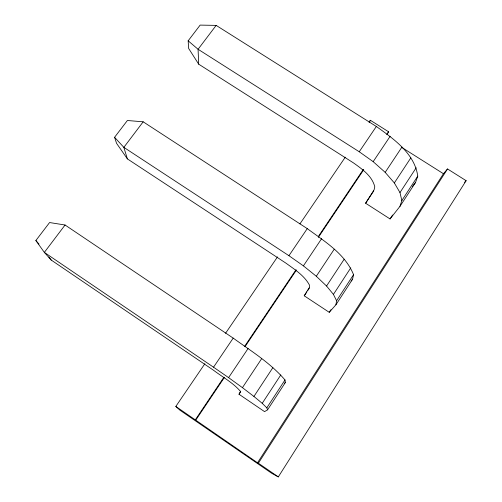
<?xml version="1.0" encoding="UTF-8"?>
<svg xmlns="http://www.w3.org/2000/svg" width="502" height="502" viewBox="0 0 502 502"><rect width="100%" height="100%" fill="white"/><g stroke="black" fill="none" stroke-linecap="round" stroke-linejoin="round"><path stroke-width="0.75" d="M335.926 304.777L336.572 300.754L353.559 274.676C345.181 253.912 324.574 241.387 307.262 228.617L143.177 121.81L127.389 120.505L114.581 137.297L116.552 143.308L127.389 158.896L285.952 263.155C294.58 269.436 304.35 275.523 309.521 285.186L309.464 287.345L304.243 295.81L329.237 312.313L335.926 304.777L352.586 279.181L353.559 274.676M399.956 206.372L401.838 200.555L417.752 176.12C414.702 153.53 393.518 138.797 376.349 126.473L216.155 25.389L200.147 25.1L188.162 40.819L188.658 48.474L198.692 64.168L353.621 162.999C362.162 169.118 372.158 176.001 374.774 186.8L374.097 189.831L365.6 203.228L390.048 218.935L399.956 206.372L415.581 182.364L417.752 176.12M369.34 122.4L370.363 120.285L388.592 131.781L387.08 134.473M239.008 394.252L240.489 391.403C233.097 382.756 222.599 377.109 213.563 370.281L51.235 260.067L44.345 252.393L35.862 240.533L49.579 222.549L65.065 225.009L233.198 338.116C251.144 351.055 270.496 362.996 284.992 379.958L285.381 382.468L267.585 409.814L264.56 411.627L239.008 394.252L240.703 391.692M175.825 406.438L179.766 410.059L271.664 473.254L278.303 476.9L466.138 180.695L447.527 168.954L443.448 173.73L257.526 462.781L175.825 406.438L204.879 363.712M257.526 462.781L258.367 463.195L447.527 168.954M267.585 409.814L266.826 407.85L284.992 379.958M329.237 312.313L330.943 309.69M390.048 218.935L392.595 215.019M266.826 407.85L262.226 403.326L280.781 374.938M336.572 300.754L333.435 294.385L350.766 267.873M401.838 200.555L399.981 192.573L416.196 167.768M262.226 403.326L253.93 396.448L272.862 367.659M333.435 294.385L326.551 286.021L344.209 259.176M399.981 192.573L394.34 182.941L410.843 157.841M253.93 396.448L242.435 387.657L261.699 358.61M326.551 286.021L316.298 276.263L334.244 249.193M394.34 182.941L385.185 172.355L401.951 147.067M304.243 295.81L306.829 291.913M307.688 290.608L309.414 288.01M365.6 203.228L373.745 190.942M195.309 419.835L223.672 377.573M244.612 346.361L296.098 269.63M318.35 236.473L363.285 169.494M386.847 134.385L388.592 131.781M195.673 420.256L224.482 377.303M245.001 346.713L296.073 270.572M318.337 237.383L363.737 169.707M242.435 387.657L228.592 377.629L248.107 348.482M316.298 276.263L303.409 265.865L321.587 238.714M385.185 172.355L373.168 161.663L390.142 136.312M228.592 377.629L213.532 367.194L233.198 338.116M303.409 265.865L288.939 255.7L307.262 228.617M188.162 40.819L198.077 49.271L359.244 151.761L376.349 126.473M225.561 333.284L277.499 256.892M299.945 223.873L345.276 157.189M369.045 122.231L370.363 120.285M65.065 225.009L44.345 252.393L213.532 367.194M143.177 121.81L123.843 147.356L127.389 158.896M216.155 25.389L198.077 49.271L198.692 64.168M412.337 186.543L415.581 182.364M351.074 280.957L352.586 279.181M464.538 182.351L466.138 180.695M284.232 383.421L285.381 382.468M402.008 147.55L443.448 173.73M288.939 255.7L123.843 147.356L114.581 137.297M258.367 463.195L278.303 476.9M359.244 151.761L373.168 161.663M35.862 240.533L38.98 244.054M48.889 256.98L51.235 260.067"/></g></svg>
